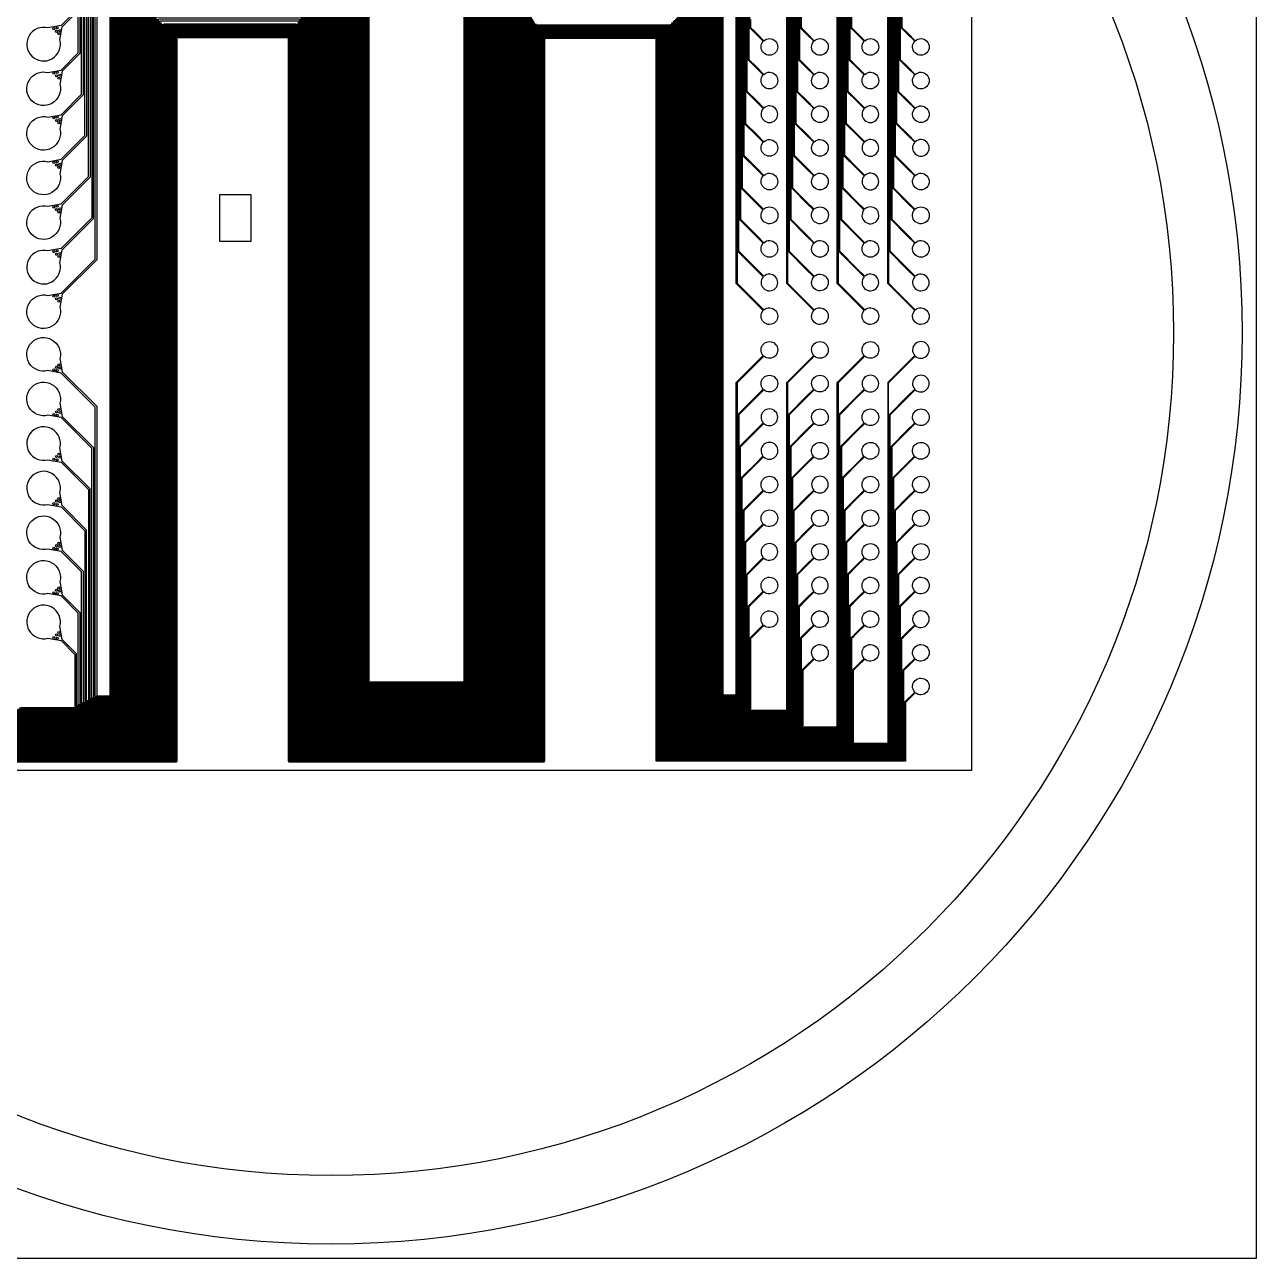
# Model space of a CAD drawing. Header units: millimetres. Extents: x 310868 to 545893, y -64136 to 166944.
# Drawn here: x 347660 to 420868, y -64136 to 9172 of the extents above; entities that cross this region are included whole.
import ezdxf

# ---------------------------------------------------------------- set-up
doc = ezdxf.new("R2010")
doc.units = ezdxf.units.MM

msp = doc.modelspace()

# ---------------------------------------------------------------- linework, layer by layer
for points in [[(310868, 45864), (310868, -64136), (420868, -64136), (420868, 45864)], [(359260, -919), (361098, -919), (361098, -3703), (359260, -3703)]]:
    msp.add_lwpolyline(points, close=True)
at = {"color": 244, "true_color": 0x991b1e}
msp.add_lwpolyline([(403930, -35153), (327930, -35153), (327930, 16847), (403930, 16847)], close=True, dxfattribs=at)
for points in [[(332294, 16347), (356698, 16347), (368068, 16347, -0.414214), (368118, 16297), (368118, 5267), (368118, -29833)], [(368078, -29973, -0.414214), (368028, -29923), (368028, 5267), (368028, 16147, 0.414214), (367978, 16197), (334266, 16197)], [(368058, 16197), (368058, 5267), (368058, -29893, 0.414214), (368108, -29943), (373788, -29943, 0.414214), (373838, -29893), (373838, -27973), (373838, 16147, -0.414214)], [(373808, 10692), (373808, -27973), (373808, -29863, -0.414214), (373758, -29913), (368138, -29913, -0.414214), (368088, -29863), (368088, 5267), (368088, 16247, 0.414214)], [(368118, -29833, 0.414214), (368168, -29883), (373728, -29883, 0.414214), (373778, -29833), (373778, -27973), (373778, 16247, -0.414214)], [(368018, -30033, -0.414214), (367968, -29983), (367968, 5267), (367968, 16047, 0.414214), (367918, 16097), (334266, 16097)], [(334266, 16047), (367888, 16047, -0.414214), (367938, 15997), (367938, 5267), (367938, -30013, 0.414214), (367988, -30063)], [(367898, -30153, -0.414214), (367848, -30103), (367848, 5267), (367848, 15847, 0.414214), (367798, 15897), (334266, 15897)], [(334266, 15797), (367738, 15797, -0.414214), (367788, 15747), (367788, 5267), (367788, -30163, 0.381429), (367838, -30213)], [(367778, -30273, -0.414214), (367728, -30223), (367728, 5267), (367728, 15647, 0.414214), (367678, 15697), (334266, 15697)], [(367658, -30393, -0.414214), (367608, -30343), (367608, 5267), (367608, 15447, 0.414214), (367558, 15497), (340114, 15497)], [(340114, 15397), (367498, 15397, -0.414214), (367548, 15347), (367548, 5267), (367548, -30403, 0.414214), (367598, -30453)], [(374318, 15347), (374318, -27973), (374318, -30373, -0.414214), (374268, -30423), (368932, -30423), (367628, -30423, -0.414214), (367578, -30373), (367578, 5267), (367578, 15397, 0.414214)], [(367638, 15497), (367638, 5267), (367638, -30313, 0.414214), (367688, -30363), (374208, -30363, 0.414214), (374258, -30313), (374258, -27973), (374258, 15447, -0.414214)], [(374288, 15397), (374288, -27973), (374288, -30343, -0.414214), (374238, -30393), (367658, -30393)], [(374228, 15497), (374228, -27973), (374228, -30283, -0.414214), (374178, -30333), (367718, -30333, -0.414214), (367668, -30283), (367668, 5267), (367668, 15547, 0.414214)], [(367698, 15597), (367698, 5267), (367698, -30253, 0.414214), (367748, -30303), (374148, -30303, 0.414214), (374198, -30253), (374198, -27973), (374198, 15547, -0.414214)], [(367758, 15697), (367758, 5267), (367758, -30193, 0.414214), (367808, -30243), (374088, -30243, 0.414214), (374138, -30193), (374138, -27973), (374138, 15647, -0.414214)], [(374168, 15597), (374168, -27973), (374168, -30223, -0.414214), (374118, -30273), (367778, -30273)], [(374078, 15747), (374078, -27973), (374078, -30133, -0.414214), (374028, -30183), (367868, -30183, -0.381429), (367818, -30133), (367818, 5267), (367818, 15797, 0.414214)], [(367838, -30213), (374058, -30213, 0.414214), (374108, -30163), (374108, -27973), (374108, 15697, -0.414214)], [(367878, 15897), (367878, 5267), (367878, -30073, 0.414214), (367928, -30123), (373968, -30123, 0.414214), (374018, -30073), (374018, -27973), (374018, 15847, -0.414214)], [(374048, 15797), (374048, -27973), (374048, -30103, -0.414214), (373998, -30153), (367898, -30153)], [(373988, 15897), (373988, -27973), (373988, -30043, -0.414214), (373938, -30093), (367958, -30093, -0.414214), (367908, -30043), (367908, 5267), (367908, 15947, 0.414214)], [(367988, -30063), (373908, -30063, 0.414214), (373958, -30013), (373958, -27973), (373958, 15947, -0.414214)], [(367998, 16097), (367998, 5267), (367998, -29953, 0.414214), (368048, -30003), (373848, -30003, 0.414214), (373898, -29953), (373898, -27973), (373898, 16047, -0.414214)], [(373928, 15997), (373928, -27973), (373928, -29983, -0.414214), (373878, -30033), (368018, -30033)], [(373868, 16097), (373868, -27973), (373868, -29923, -0.414214), (373818, -29973), (368078, -29973)], [(399055, 15347), (399055, -4313), (400116, -5373), (400560, -5817, 39.974984), (400595, -5782), (400151, -5338), (399105, -4292), (399105, -3985), (399105, 1387), (399105, 15397)], [(399205, 15497), (399205, 1387), (399205, -2392), (400151, -3338), (400595, -3782, -39.974984), (400560, -3817), (400116, -3373), (399155, -2413), (399155, 1387), (399155, 15447)], [(399305, 15597), (399305, 1387), (399305, -528), (399405, -628), (400151, -1373), (400577, -1799, -39.924796), (400543, -1836), (400116, -1409), (399355, -648), (399255, -548), (399255, 1387), (399255, 15547)], [(340114, 15347), (367468, 15347, -0.414214), (367518, 15297), (367518, 5267), (367518, -30433, 0.414214), (367568, -30483)], [(367568, -30483), (374328, -30483, 0.414214), (374378, -30433), (374378, -27973), (374378, 15247, -0.414214), (374428, 15297), (399005, 15297), (399005, -6192), (400595, -7782, -39.974984), (400560, -7817), (398955, -6213), (398955, 15247), (374458, 15247, 0.414214), (374408, 15197), (374408, -27973), (374408, -30463, -0.414214), (374358, -30513), (367538, -30513, -0.414214), (367488, -30463), (367488, 5267), (367488, 15247, 0.414214), (367438, 15297), (340114, 15297)], [(367478, -30573, -0.414214), (367428, -30523), (367428, 5267), (367428, 15147, 0.414214), (367378, 15197), (340114, 15197)], [(374738, 14647), (374738, -27973), (374738, -30793, -0.414214), (374688, -30843), (367208, -30843, -0.426214), (367158, -30793), (367158, 5267), (367158, 14697, 0.414214)], [(367188, 14747), (367188, 5267), (367188, -30763, 0.422534), (367238, -30813), (374658, -30813, 0.414214), (374708, -30763), (374708, -27973), (374708, 14697, -0.414214)], [(374678, 14747), (374678, -27973), (374678, -30733, -0.414214), (374628, -30783), (367268, -30783, -0.419054), (367218, -30733), (367218, 5267), (367218, 14797, 0.414214)], [(367248, 14847), (367248, 5267), (367248, -30703, 0.483836), (367298, -30753), (374598, -30753, 0.414214), (374648, -30703), (374648, -27973), (374648, 14797, -0.414214)], [(374618, 14847), (374618, -27973), (374618, -30673, -0.414214), (374568, -30723), (367328, -30723, -0.335803), (367278, -30673), (367278, 5267), (367278, 14897, 0.414214)], [(374588, 14897), (374588, -27973), (374588, -30643, -0.414214), (374538, -30693), (367358, -30693, -0.414214), (367308, -30643), (367308, 5267), (367308, 14947, 0.414214)], [(367338, 14997), (367338, 5267), (367338, -30613, 0.414214), (367388, -30663), (374508, -30663, 0.414214), (374558, -30613), (374558, -27973), (374558, 14947, -0.414214)], [(374528, 14997), (374528, -27973), (374528, -30583, -0.414214), (374478, -30633), (367418, -30633, -0.421292), (367368, -30583), (367368, 5267), (367368, 15047, 0.414214)], [(367398, 15097), (367398, 5267), (367398, -30553, 0.423745), (367448, -30603), (374448, -30603, 0.414214), (374498, -30553), (374498, -27973), (374498, 15047, -0.414214)], [(367458, 15197), (367458, 5267), (367458, -30493, 0.414214), (367508, -30543), (374388, -30543, 0.414214), (374438, -30493), (374438, -27973), (374438, 15147, -0.414214)], [(374468, 15097), (374468, -27973), (374468, -30523, -0.414214), (374418, -30573), (367478, -30573)], [(367598, -30453), (374298, -30453, 0.414214), (374348, -30403), (374348, -27973), (374348, 15297, -0.414214)], [(396355, 14647), (396355, 1387), (397116, 627), (397560, 183, 39.974984), (397595, 218), (397151, 662), (396405, 1408), (396405, 14697)], [(396455, 14747), (396455, 3287), (397116, 2627), (397560, 2183, 39.974984), (397595, 2218), (397151, 2662), (396505, 3308), (396505, 14797)], [(396555, 14847), (396555, 5187), (397116, 4627), (397560, 4183, 39.974984), (397595, 4218), (397151, 4662), (396605, 5208), (396605, 14897)], [(396705, 14997), (396705, 7108), (397151, 6662), (397595, 6218, -39.974984), (397560, 6183), (397116, 6627), (396655, 7087), (396655, 14947)], [(396805, 15097), (396805, 9008), (396901, 8912), (396951, 8862), (397151, 8662), (397595, 8218, -39.974984), (397560, 8183), (397116, 8627), (396901, 8841), (396755, 8987), (396755, 15047)], [(367058, -30993, -0.414214), (367008, -30943), (367008, 5267), (367008, 14447, 0.414214), (366958, 14497), (343992, 14497)], [(343992, 14397), (366898, 14397, -0.414214), (366948, 14347), (366948, 5267), (366948, -31003, 0.414214), (366998, -31053)], [(343992, 14347), (366868, 14347, -0.414214), (366918, 14297), (366918, 5267), (366918, -31033, 0.414214), (366968, -31083), (374928, -31083, 0.414214), (374978, -31033), (374978, -27973), (374978, 14247, -0.414214), (375028, 14297), (396005, 14297), (396005, -6192), (397595, -7782, -39.974984), (397560, -7817), (395955, -6213), (395955, 14247), (375058, 14247, 0.414214), (375008, 14197), (375008, -27973), (375008, -31063, -0.414214), (374958, -31113), (366938, -31113)], [(366938, -31113, -0.414214), (366888, -31063), (366888, 5267), (366888, 14247, 0.414214), (366838, 14297), (343992, 14297)], [(366878, -31173, -0.414214), (366828, -31123), (366828, 5267), (366828, 14147, 0.414214), (366778, 14197), (343992, 14197)], [(343992, 14147), (366748, 14147, -0.414214), (366798, 14097), (366798, 5267), (366798, -31153, 0.414214), (366848, -31203)], [(366758, -31293, -0.414214), (366708, -31243), (366708, 5267), (366708, 13947, 0.414214), (366658, 13997), (343992, 13997)], [(366738, 13997), (366738, 5267), (366738, -31213, 0.414214), (366788, -31263), (375108, -31263, 0.414214), (375158, -31213), (375158, -27973), (375158, 13947, -0.414214)], [(375128, 13997), (375128, -27973), (375128, -31183, -0.414214), (375078, -31233), (366818, -31233, -0.414214), (366768, -31183), (366768, 5267), (366768, 14047, 0.414214)], [(366848, -31203), (375048, -31203, 0.414214), (375098, -31153), (375098, -27973), (375098, 14047, -0.414214)], [(366858, 14197), (366858, 5267), (366858, -31093, 0.414214), (366908, -31143), (374988, -31143, 0.414214), (375038, -31093), (375038, -27973), (375038, 14147, -0.414214)], [(375068, 14097), (375068, -27973), (375068, -31123, -0.414214), (375018, -31173), (366878, -31173)], [(374918, 14347), (374918, -27973), (374918, -30973, -0.414214), (374868, -31023), (367028, -31023, -0.414214), (366978, -30973), (366978, 5267), (366978, 14397, 0.414214)], [(366998, -31053), (374898, -31053, 0.414214), (374948, -31003), (374948, -27973), (374948, 14297, -0.414214)], [(367038, 14497), (367038, 5267), (367038, -30913, 0.414214), (367088, -30963), (374808, -30963, 0.414214), (374858, -30913), (374858, -27973), (374858, 14447, -0.414214)], [(374888, 14397), (374888, -27973), (374888, -30943, -0.414214), (374838, -30993), (367058, -30993)], [(367068, 14547), (367068, 5267), (367068, -30883, 0.405109), (367118, -30933), (374778, -30933, 0.414214), (374828, -30883), (374828, -27973), (374828, 14497, -0.414214)], [(374798, 14547), (374798, -27973), (374798, -30853, -0.414214), (374748, -30903), (367148, -30903, -0.420819), (367098, -30853), (367098, 5267), (367098, 14597, 0.414214)], [(367128, 14647), (367128, 5267), (367128, -30823, 0.462017), (367178, -30873), (374718, -30873, 0.414214), (374768, -30823), (374768, -27973), (374768, 14597, -0.414214)], [(393705, 13997), (393705, 7108), (394151, 6662), (394595, 6218, -39.974984), (394560, 6183), (394116, 6627), (393655, 7087), (393655, 13947)], [(393805, 14097), (393805, 9008), (393901, 8912), (393951, 8862), (394151, 8662), (394595, 8218, -39.974984), (394560, 8183), (394116, 8627), (393901, 8841), (393755, 8987), (393755, 14047)], [(396055, 14347), (396055, -4313), (397116, -5373), (397560, -5817, 39.974984), (397595, -5782), (397151, -5338), (396105, -4292), (396105, -3985), (396105, 1387), (396105, 14397)], [(396205, 14497), (396205, 1387), (396205, -2392), (397151, -3338), (397595, -3782, -39.974984), (397560, -3817), (397116, -3373), (396155, -2413), (396155, 1387), (396155, 14447)], [(396255, 14547), (396255, 1387), (396255, -548), (396355, -648), (397116, -1409), (397543, -1836, 39.924796), (397577, -1799), (397151, -1373), (396405, -628), (396305, -528), (396305, 1387), (396305, 14597)], [(366518, -31533, -0.414214), (366468, -31483), (366468, 5267), (366468, 13547, 0.414214), (366418, 13597), (348388, 13597), (346444, 13597)], [(366458, -31593, -0.414214), (366408, -31543), (366408, 5267), (366408, 13447, 0.414214), (366358, 13497), (348388, 13497), (346644, 13497)], [(346944, 13347), (348388, 13347), (366268, 13347, -0.414214), (366318, 13297), (366318, 5267), (366318, -31633)], [(366278, -31773, -0.414214), (366228, -31723), (366228, 5267), (366228, 13147, 0.414214), (366178, 13197), (348388, 13197), (347244, 13197)], [(366258, 13197), (366258, 5267), (366258, -31693, 0.414214), (366308, -31743), (375588, -31743, 0.414214), (375638, -31693), (375638, -27973), (375638, 13147, -0.414214)], [(375608, 13197), (375608, -27973), (375608, -31663, -0.414214), (375558, -31713), (366338, -31713, -0.414214), (366288, -31663), (366288, 5267), (366288, 13247, 0.414214)], [(366318, -31633, 0.414214), (366368, -31683), (375528, -31683, 0.414214), (375578, -31633), (375578, -27973), (375578, 13247, -0.414214)], [(375548, 13297), (375548, -27973), (375548, -31603, -0.414214), (375498, -31653), (366398, -31653, -0.414214), (366348, -31603), (366348, 5267), (366348, 13347, 0.414214)], [(366378, 13397), (366378, 5267), (366378, -31573, 0.414214), (366428, -31623), (375468, -31623, 0.414214), (375518, -31573), (375518, -27973), (375518, 13347, -0.414214)], [(366438, 13497), (366438, 5267), (366438, -31513, 0.414214), (366488, -31563), (375408, -31563, 0.414214), (375458, -31513), (375458, -27973), (375458, 13447, -0.414214)], [(375488, 13397), (375488, -27973), (375488, -31543, -0.414214), (375438, -31593), (366458, -31593)], [(366498, 13597), (366498, 5267), (366498, -31453, 0.414214), (366548, -31503), (375348, -31503, 0.414214), (375398, -31453), (375398, -27973), (375398, 13547, -0.414214)], [(375428, 13497), (375428, -27973), (375428, -31483, -0.414214), (375378, -31533), (366518, -31533)], [(375368, 13597), (375368, -27973), (375368, -31423, -0.414214), (375318, -31473), (366578, -31473, -0.372061), (366528, -31423), (366528, 5267), (366528, 13647, 0.414214)], [(366558, 13697), (366558, 5267), (366558, -31393, 0.424072), (366608, -31443), (375288, -31443, 0.414214), (375338, -31393), (375338, -27973), (375338, 13647, -0.414214)], [(375308, 13697), (375308, -27973), (375308, -31363, -0.414214), (375258, -31413), (366638, -31413, -0.429898), (366588, -31363), (366588, 5267), (366588, 13747, 0.414214)], [(366618, 13797), (366618, 5267), (366618, -31333, 0.414214), (366668, -31383), (375228, -31383, 0.414214), (375278, -31333), (375278, -27973), (375278, 13747, -0.414214)], [(375248, 13797), (375248, -27973), (375248, -31303, -0.414214), (375198, -31353), (366698, -31353, -0.40258), (366648, -31303), (366648, 5267), (366648, 13847, 0.414214)], [(366678, 13897), (366678, 5267), (366678, -31273, 0.420678), (366728, -31323), (375168, -31323, 0.414214), (375218, -31273), (375218, -27973), (375218, 13847, -0.414214)], [(375188, 13897), (375188, -27973), (375188, -31243, -0.414214), (375138, -31293), (366758, -31293)], [(393005, 13297), (393005, -6192), (394595, -7782, -39.974984), (394560, -7817), (392955, -6213), (392955, 13247)], [(393105, 13397), (393105, 1387), (393105, -3985), (393105, -4292), (394151, -5338), (394595, -5782, -39.974984), (394560, -5817), (394116, -5373), (393055, -4313), (393055, 13347)], [(393205, 13497), (393205, 1387), (393205, -2392), (394151, -3338), (394595, -3782, -39.974984), (394560, -3817), (394116, -3373), (393155, -2413), (393155, 1387), (393155, 13447)], [(393305, 13597), (393305, 1387), (393305, -528), (393405, -628), (394151, -1373), (394577, -1799, -39.924796), (394543, -1836), (394116, -1409), (393355, -648), (393255, -548), (393255, 1387), (393255, 13547)], [(393405, 13697), (393405, 1408), (394151, 662), (394595, 218, -39.974984), (394560, 183), (394116, 627), (393355, 1387), (393355, 13647)], [(393505, 13797), (393505, 3308), (394151, 2662), (394595, 2218, -39.974984), (394560, 2183), (394116, 2627), (393455, 3287), (393455, 13747)], [(393605, 13897), (393605, 5208), (394151, 4662), (394595, 4218, -39.974984), (394560, 4183), (394116, 4627), (393555, 5187), (393555, 13847)], [(347344, 13147), (348388, 13147), (366148, 13147, -0.414214), (366198, 13097), (366198, 5267), (366198, -31753)], [(376058, 12447), (376058, -27973), (376058, -32113, -0.414214), (376008, -32163), (365888, -32163, -0.425396), (365838, -32113), (365838, 5267), (365838, 12497, 0.414214)], [(376028, 12497), (376028, -27973), (376028, -32083, -0.414214), (375978, -32133), (365918, -32133, -0.426185), (365868, -32083), (365868, 5267), (365868, 12547, 0.414214)], [(365898, 12597), (365898, 5267), (365898, -32053, 0.426376), (365948, -32103)], [(375968, 12597), (375968, -27973), (375968, -32023, -0.414214), (375918, -32073), (365978, -32073, -0.414214), (365928, -32023), (365928, 5267), (365928, 12647, 0.414214)], [(365948, -32103), (375948, -32103, 0.414214), (375998, -32053), (375998, -27973), (375998, 12547, -0.414214)], [(365958, 12697), (365958, 5267), (365958, -31993, 0.414214), (366008, -32043)], [(375908, 12697), (375908, -27973), (375908, -31963, -0.414214), (375858, -32013), (366038, -32013, -0.414214), (365988, -31963), (365988, 5267), (365988, 12747, 0.414214)], [(366008, -32043), (375888, -32043, 0.414214), (375938, -31993), (375938, -27973), (375938, 12647, -0.414214)], [(366018, 12797), (366018, 5267), (366018, -31933, 0.414214), (366068, -31983)], [(375848, 12797), (375848, -27973), (375848, -31903, -0.414214), (375798, -31953), (366098, -31953, -0.41976), (366048, -31903), (366048, 5267), (366048, 12847, 0.414214)], [(366068, -31983), (375828, -31983, 0.414214), (375878, -31933), (375878, -27973), (375878, 12747, -0.414214)], [(366078, 12897), (366078, 5267), (366078, -31873, 0.429578), (366128, -31923), (375768, -31923, 0.414214), (375818, -31873), (375818, -27973), (375818, 12847, -0.414214)], [(366108, 12947), (366108, 5267), (366108, -31843, 0.414214), (366158, -31893), (375738, -31893, 0.414214), (375788, -31843), (375788, -27973), (375788, 12897, -0.414214)], [(375758, 12947), (375758, -27973), (375758, -31813, -0.414214), (375708, -31863), (366188, -31863, -0.425651), (366138, -31813), (366138, 5267), (366138, 12997, 0.414214)], [(375728, 12997), (375728, -27973), (375728, -31783, -0.414214), (375678, -31833), (366218, -31833, -0.414214), (366168, -31783), (366168, 5267), (366168, 13047, 0.414214)], [(366198, -31753, 0.414214), (366248, -31803), (375648, -31803, 0.414214), (375698, -31753), (375698, -27973), (375698, 13047, -0.414214)], [(375668, 13097), (375668, -27973), (375668, -31723, -0.414214), (375618, -31773), (366278, -31773)], [(390055, 12447), (390055, -4313), (391116, -5373), (391560, -5817, 39.974984), (391595, -5782), (391151, -5338), (390105, -4292), (390105, -3985), (390105, 1387), (390105, 12497)], [(390205, 12597), (390205, 1387), (390205, -2392), (391151, -3338), (391595, -3782, -39.974984), (391560, -3817), (391116, -3373), (390155, -2413), (390155, 1387), (390155, 12547)], [(390305, 12697), (390305, 1387), (390305, -528), (390405, -628), (391151, -1373), (391577, -1799, -39.924796), (391543, -1836), (391116, -1409), (390355, -648), (390255, -548), (390255, 1387), (390255, 12647)], [(390405, 12797), (390405, 1408), (391151, 662), (391595, 218, -39.974984), (391560, 183), (391116, 627), (390355, 1387), (390355, 12747)], [(390505, 12897), (390505, 3308), (391151, 2662), (391595, 2218, -39.974984), (391560, 2183), (391116, 2627), (390455, 3287), (390455, 12847)], [(390555, 12947), (390555, 5187), (391116, 4627), (391560, 4183, 39.974984), (391595, 4218), (391151, 4662), (390605, 5208), (390605, 12997)], [(390705, 13097), (390705, 7108), (391151, 6662), (391595, 6218, -39.974984), (391560, 6183), (391116, 6627), (390655, 7087), (390655, 13047)], [(390805, 9476), (390805, 9008), (390901, 8912), (390951, 8862), (391151, 8662), (391595, 8218, -39.974984), (391560, 8183), (391116, 8627), (390901, 8841), (390755, 8987), (390755, 13147)], [(399405, 12808), (399405, 1408), (400151, 662), (400595, 218, -39.974984), (400560, 183), (400116, 627), (399355, 1387), (399355, 12808)], [(399455, 12808), (399455, 3287), (400116, 2627), (400560, 2183, 39.974984), (400595, 2218), (400151, 2662), (399505, 3308), (399505, 12808)], [(399605, 12808), (399605, 5208), (400151, 4662), (400595, 4218, -39.974984), (400560, 4183), (400116, 4627), (399555, 5187), (399555, 12808)], [(399705, 12808), (399705, 7108), (400151, 6662), (400595, 6218, -39.974984), (400560, 6183), (400116, 6627), (399655, 7087), (399655, 12808)], [(399805, 12808), (399805, 9008), (399901, 8912), (399951, 8862), (400151, 8662), (400595, 8218, -39.974984), (400560, 8183), (400116, 8627), (399901, 8841), (399755, 8987), (399755, 12808)], [(352798, 12247), (352798, -30703, -0.414214), (352748, -30753), (351844, -30753), (351844, -13548), (349823, -11527), (349039, -11386, -3.698483), (349752, -10673), (349894, -11457), (351944, -13507), (351944, -30703), (352698, -30703, 0.414214), (352748, -30653), (352748, 3810), (352748, 12016)], [(352898, 12147), (352898, -30803, -0.414214), (352848, -30853), (351644, -30853), (351644, -30417), (351644, -15998), (349823, -14177), (349039, -14036, -3.698483), (349752, -13323), (349894, -14107), (351744, -15957), (351744, -30803), (352798, -30803, 0.414214), (352848, -30753), (352848, 12197, -0.414214)], [(351944, 12112), (351944, -4798), (349894, -6849), (349752, -7632, -3.698483), (349039, -6920), (349823, -6778), (351844, -4757), (351844, 12112)], [(351644, 12112), (351644, -2307), (349823, -4128), (349039, -4270, 3.698483), (349752, -4982), (349894, -4199), (351744, -2348), (351744, 12112)], [(351544, 12112), (351544, 102), (349894, -1549), (349752, -2332, -3.698483), (349039, -1620), (349823, -1478), (351444, 143), (351444, 12112)], [(351344, 12112), (351344, 2552), (349894, 1101), (349752, 318, -3.698483), (349039, 1030), (349823, 1172), (351244, 2593), (351244, 12112)], [(351144, 12112), (351144, 5002), (349894, 3751), (349752, 2968, -3.698483), (349039, 3680), (349823, 3822), (351044, 5043), (351044, 12112)], [(350944, 12112), (350944, 7539), (350944, 7452), (349894, 6401), (349752, 5618, -3.698483), (349039, 6330), (349823, 6472), (350844, 7493), (350844, 12112)], [(352948, 12097), (352948, -30853, -0.414214), (352898, -30903), (351544, -30903), (351544, -30417), (351544, -18407), (349894, -16757), (349752, -15973, 3.698483), (349039, -16686), (349823, -16827), (351444, -18448), (351444, -30417), (351444, -30953), (352948, -30953, 0.414214), (352998, -30903), (352998, 12047, -0.414214)], [(353048, 11997), (353048, -30953, -0.414214), (352998, -31003), (351344, -31003), (351344, -30466), (351344, -30417), (351344, -20857), (349894, -19407), (349752, -18623, 3.698483), (349039, -19336), (349823, -19477), (351244, -20898), (351244, -30417), (351244, -31053), (353048, -31053, 0.414214), (353098, -31003), (353098, 11947, -0.414214)], [(353198, 11847), (353198, -31103, -0.414214), (353148, -31153), (351044, -31153), (351044, -30417), (351044, -23348), (349823, -22127), (349039, -21986, -3.698483), (349752, -21273), (349894, -22057), (351144, -23307), (351144, -30417), (351144, -31103), (353098, -31103, 0.414214), (353148, -31053), (353148, 11897, -0.414214)], [(353298, 11747), (353298, -31203, -0.414214), (353248, -31253), (350844, -31253), (350844, -30417), (350844, -25798), (349823, -24777), (349039, -24636, -3.698483), (349752, -23923), (349894, -24707), (350944, -25757), (350944, -25844), (350944, -30417), (350944, -31203), (353198, -31203, 0.414214), (353248, -31153), (353248, 11797, -0.414214)], [(376508, 11697), (376508, -27973), (376508, -32563, -0.414214), (376458, -32613), (365438, -32613, -0.414214), (365388, -32563), (365388, 5267), (365388, 11747, 0.414214)], [(365418, 11797), (365418, 5267), (365418, -32533, 0.414214), (365468, -32583)], [(376448, 11797), (376448, -27973), (376448, -32503, -0.414214), (376398, -32553), (365498, -32553, -0.40487), (365448, -32503), (365448, 5267), (365448, 11847, 0.414214)], [(365468, -32583), (376428, -32583, 0.414214), (376478, -32533), (376478, -27973), (376478, 11747, -0.414214)], [(365478, 11897), (365478, 5267), (365478, -32473, 0.414214), (365528, -32523)], [(365508, 11947), (365508, 5267), (365508, -32443, 0.414214), (365558, -32493), (376338, -32493, 0.414214), (376388, -32443), (376388, -27973), (376388, 11897, -0.414214)], [(365528, -32523), (376368, -32523, 0.414214), (376418, -32473), (376418, -27973), (376418, 11847, -0.414214)], [(365588, -32463, -0.414214), (365538, -32413), (365538, 5267), (365538, 11997, 0.414214)], [(365568, 12047), (365568, 5267), (365568, -32383, 0.400596), (365618, -32433), (376278, -32433, 0.414214), (376328, -32383), (376328, -27973), (376328, 11997, -0.414214)], [(376358, 11947), (376358, -27973), (376358, -32413, -0.414214), (376308, -32463), (365588, -32463)], [(376298, 12047), (376298, -27973), (376298, -32353, -0.414214), (376248, -32403), (365648, -32403, -0.395668), (365598, -32353), (365598, 5267), (365598, 12097, 0.414214)], [(365678, -32373, -0.414214), (365628, -32323), (365628, 5267), (365628, 12147, 0.414214)], [(365658, 12197), (365658, 5267), (365658, -32293, 0.414214), (365708, -32343), (376188, -32343, 0.414214), (376238, -32293), (376238, -27973), (376238, 12147, -0.414214)], [(376268, 12097), (376268, -27973), (376268, -32323, -0.414214), (376218, -32373), (365678, -32373)], [(376208, 12197), (376208, -27973), (376208, -32263, -0.414214), (376158, -32313), (365738, -32313, -0.414214), (365688, -32263), (365688, 5267), (365688, 12247, 0.414214)], [(365718, 12297), (365718, 5267), (365718, -32233, 0.414214), (365768, -32283)], [(376148, 12297), (376148, -27973), (376148, -32203, -0.414214), (376098, -32253), (365798, -32253, -0.414214), (365748, -32203), (365748, 5267), (365748, 12347, 0.414214)], [(365768, -32283), (376128, -32283, 0.414214), (376178, -32233), (376178, -27973), (376178, 12247, -0.414214)], [(365778, 12397), (365778, 5267), (365778, -32173, 0.414214), (365828, -32223)], [(365808, 12447), (365808, 5267), (365808, -32143, 0.430061), (365858, -32193), (376038, -32193, 0.414214), (376088, -32143), (376088, -27973), (376088, 12397, -0.414214)], [(365828, -32223), (376068, -32223, 0.414214), (376118, -32173), (376118, -27973), (376118, 12347, -0.414214)], [(388649, 11797), (388649, -31153), (390455, -31153), (390455, -21592), (391116, -20932), (391560, -20488, -39.974984), (391595, -20523), (391151, -20967), (390505, -21613), (390505, -31203), (388599, -31203), (388599, 11747)], [(388749, 11897), (388749, -31053), (390355, -31053), (390355, -19692), (391116, -18932), (391560, -18488, -39.974984), (391595, -18523), (391151, -18967), (390405, -19713), (390405, -31103), (388699, -31103), (388699, 11847)], [(388799, 11947), (388799, -31003), (390305, -31003), (390305, -19692), (390305, -17778), (390405, -17678), (391151, -16932), (391577, -16506, 39.924796), (391543, -16469), (391116, -16896), (390355, -17657), (390255, -17757), (390255, -19692), (390255, -30953), (388849, -30953), (388849, 11997)], [(388899, 12047), (388899, -30903), (390205, -30903), (390205, -19692), (390205, -15913), (391151, -14967), (391595, -14523, 39.974984), (391560, -14488), (391116, -14932), (390155, -15892), (390155, -19692), (390155, -30853), (388949, -30853), (388949, 12097)], [(389049, 12197), (389049, -30753), (390055, -30753), (390055, -13992), (391116, -12932), (391560, -12488, -39.974984), (391595, -12523), (391151, -12967), (390105, -14013), (390105, -14320), (390105, -19692), (390105, -30803), (388999, -30803), (388999, 12147)], [(389149, 9698), (389149, -30603), (389149, -30653), (389955, -30653), (389955, -30452), (389955, -12092), (391560, -10488, -39.974984), (391595, -10523), (390005, -12113), (390005, -30703), (389099, -30703), (389099, 12247)], [(390005, 12397), (390005, -6192), (391595, -7782, -39.974984), (391560, -7817), (389955, -6213), (389955, 12347)], [(354048, 10997), (354048, -31953, -0.414214), (353998, -32003), (346294, -32003)], [(353998, 11047), (353998, -31903, -0.414214), (353948, -31953), (346344, -31953)], [(346444, -31903), (353898, -31903, 0.414214), (353948, -31853), (353948, 11097, -0.414214)], [(365078, -32973, -0.414214), (365028, -32923), (365028, 5267), (365028, 11147, 0.414214), (364978, 11197), (353948, 11197, 0.414214), (353898, 11147), (353898, -31803, -0.414214), (353848, -31853), (346544, -31853)], [(346644, -31803), (353798, -31803, 0.414214), (353848, -31753), (353848, 11197, -0.414214)], [(365138, -32913, -0.414214), (365088, -32863), (365088, 5267), (365088, 11247, 0.414214), (365038, 11297), (353848, 11297, 0.414214), (353798, 11247), (353798, -31703, -0.414214), (353748, -31753), (346744, -31753)], [(346844, -31703), (353698, -31703, 0.414214), (353748, -31653), (353748, 11297, -0.414214)], [(365198, -32853, -0.414214), (365148, -32803), (365148, 5267), (365148, 11347, 0.414214), (365098, 11397), (353748, 11397, 0.414214), (353698, 11347), (353698, -31603, -0.414214), (353648, -31653), (346944, -31653)], [(347044, -31603), (353598, -31603, 0.414214), (353648, -31553), (353648, 11397, -0.414214)], [(365258, -32793, -0.414214), (365208, -32743), (365208, 5267), (365208, 11447, 0.414214), (365158, 11497), (353648, 11497, 0.414214), (353598, 11447), (353598, -31503, -0.414214), (353548, -31553), (347144, -31553)], [(347244, -31503), (353498, -31503, 0.414214), (353548, -31453), (353548, 11497, -0.414214)], [(353498, 11547), (353498, -31403, -0.414214), (353448, -31453), (347344, -31453)], [(347444, -31403), (353398, -31403, 0.414214), (353448, -31353), (353448, 11597, -0.414214), (353498, 11647), (365248, 11647, -0.414214), (365298, 11597), (365298, 5267), (365298, -32653, 0.414214), (365348, -32703)], [(353348, 11697), (353348, -31253, -0.414214), (353298, -31303), (350794, -31303), (350744, -31303), (350744, -31253), (350744, -30417), (350744, -28207), (349894, -27357), (349752, -26573, 3.698483), (349039, -27286), (349823, -27427), (350644, -28248), (350644, -30417), (350644, -31303), (350644, -31353), (350694, -31353), (353348, -31353, 0.414214), (353398, -31303), (353398, 11647, -0.414214)], [(376958, 10947), (376958, -27973), (376958, -33013, -0.414214), (376908, -33063), (364988, -33063, -0.393146), (364938, -33013), (364938, 5267), (364938, 10997, 0.414214)], [(376928, 10997), (376928, -27973), (376928, -32983, -0.414214), (376878, -33033), (365018, -33033, -0.414214), (364968, -32983), (364968, 5267), (364968, 11047, 0.414214)], [(364998, 11097), (364998, 5267), (364998, -32953, 0.414214), (365048, -33003), (376848, -33003, 0.414214), (376898, -32953), (376898, -27973), (376898, 11047, -0.414214)], [(365058, 11197), (365058, 5267), (365058, -32893, 0.414214), (365108, -32943), (376788, -32943, 0.414214), (376838, -32893), (376838, -27973), (376838, 11147, -0.414214)], [(376868, 11097), (376868, -27973), (376868, -32923, -0.414214), (376818, -32973), (365078, -32973)], [(365118, 11297), (365118, 5267), (365118, -32833, 0.414214), (365168, -32883), (376728, -32883, 0.414214), (376778, -32833), (376778, -27973), (376778, 11247, -0.414214)], [(376808, 11197), (376808, -27973), (376808, -32863, -0.414214), (376758, -32913), (365138, -32913)], [(365178, 11397), (365178, 5267), (365178, -32773, 0.414214), (365228, -32823), (376668, -32823, 0.414214), (376718, -32773), (376718, -27973), (376718, 11347, -0.414214)], [(376748, 11297), (376748, -27973), (376748, -32803, -0.414214), (376698, -32853), (365198, -32853)], [(365238, 11497), (365238, 5267), (365238, -32713, 0.414214), (365288, -32763), (376608, -32763, 0.414214), (376658, -32713), (376658, -27973), (376658, 11447, -0.414214)], [(376688, 11397), (376688, -27973), (376688, -32743, -0.414214), (376638, -32793), (365258, -32793)], [(376628, 11497), (376628, -27973), (376628, -32683, -0.414214), (376578, -32733), (365318, -32733, -0.414214), (365268, -32683), (365268, 5267), (365268, 11547, 0.414214)], [(365328, 11647), (365328, 5267), (365328, -32623, 0.508505), (365378, -32673)], [(365348, -32703), (376548, -32703, 0.414214), (376598, -32653), (376598, -27973), (376598, 11547, -0.414214)], [(376538, 11647), (376538, -27973), (376538, -32593, -0.414214), (376488, -32643), (365408, -32643, -0.335803), (365358, -32593), (365358, 5267), (365358, 11697, 0.414214)], [(365378, -32673), (376518, -32673, 0.414214), (376568, -32623), (376568, -27973), (376568, 11597, -0.414214)], [(387799, 10947), (387799, -32003), (393405, -32003), (393405, -19713), (394151, -18967), (394595, -18523, 39.974984), (394560, -18488), (394116, -18932), (393355, -19692), (393355, -31953), (387849, -31953), (387849, 10997)], [(387949, 11097), (387949, -31853), (393255, -31853), (393255, -19692), (393255, -17757), (393355, -17657), (394116, -16896), (394543, -16469, -39.924796), (394577, -16506), (394151, -16932), (393405, -17678), (393305, -17778), (393305, -19692), (393305, -31903), (387899, -31903), (387899, 11047)], [(388049, 11197), (388049, -31753), (393155, -31753), (393155, -19692), (393155, -15892), (394116, -14932), (394560, -14488, -39.974984), (394595, -14523), (394151, -14967), (393205, -15913), (393205, -19692), (393205, -31803), (387999, -31803), (387999, 11147)], [(388149, 11297), (388149, -31653), (393055, -31653), (393055, -13992), (394116, -12932), (394560, -12488, -39.974984), (394595, -12523), (394151, -12967), (393105, -14013), (393105, -14320), (393105, -19692), (393105, -31703), (388099, -31703), (388099, 11247)], [(388249, 11397), (388249, -31553), (392955, -31553), (392955, -12092), (394560, -10488, -39.974984), (394595, -10523), (393005, -12113), (393005, -31603), (388199, -31603), (388199, 11347)], [(388349, 11497), (388349, -31453), (390755, -31453), (390755, -27292), (390901, -27146), (391116, -26932), (391560, -26488, -39.974984), (391595, -26523), (391151, -26967), (390951, -27167), (390901, -27217), (390805, -27313), (390805, -27781), (390805, -31503), (388299, -31503), (388299, 11447)], [(388449, 11597), (388449, -31353), (390655, -31353), (390655, -25392), (391116, -24932), (391560, -24488, -39.974984), (391595, -24523), (391151, -24967), (390705, -25413), (390705, -31403), (388399, -31403), (388399, 11547)], [(388499, 11647), (388499, -31303), (390605, -31303), (390605, -23513), (391151, -22967), (391595, -22523, 39.974984), (391560, -22488), (391116, -22932), (390555, -23492), (390555, -31253), (388549, -31253), (388549, 11697)], [(354748, 10297), (354748, -32653, -0.414214), (354698, -32703), (341744, -32703)], [(354698, 10347), (354698, -32603, -0.414214), (354648, -32653), (341844, -32653)], [(341944, -32603), (354598, -32603, 0.414214), (354648, -32553), (354648, 10397, -0.414214), (354698, 10447), (364528, 10447, -0.414214), (364578, 10397), (364578, 5267), (364578, -33373, 0.414214), (364628, -33423)], [(364658, -33393, -0.414214), (364608, -33343), (364608, 5267), (364608, 10447, 0.414214), (364558, 10497), (354648, 10497, 0.414214), (354598, 10447), (354598, -32503, -0.414214), (354548, -32553), (342044, -32553)], [(342144, -32503), (354498, -32503, 0.414214), (354548, -32453), (354548, 10497, -0.414214)], [(354498, 10547), (354498, -32403, -0.414214), (354448, -32453), (342244, -32453)], [(342344, -32403), (354398, -32403, 0.414214), (354448, -32353), (354448, 10597, -0.414214)], [(342444, -32353), (354348, -32353, 0.414214), (354398, -32303), (354398, 10647, -0.414214)], [(354348, 10697), (354348, -32253, -0.414214), (354298, -32303), (342544, -32303)], [(354298, 10747), (354298, -32203, -0.414214), (354248, -32253), (342644, -32253)], [(342744, -32203), (354198, -32203, 0.414214), (354248, -32153), (354248, 10797, -0.414214), (354298, 10847), (364768, 10847, -0.414214), (364818, 10797), (364818, 5267), (364818, -33133)], [(364898, -33153, -0.414214), (364848, -33103), (364848, 5267), (364848, 10847, 0.414214), (364798, 10897), (354248, 10897, 0.414214), (354198, 10847), (354198, -32103, -0.414214), (354148, -32153), (342844, -32153)], [(342944, -32103), (354098, -32103, 0.414214), (354148, -32053), (354148, 10897, -0.414214)], [(346194, -32053), (354048, -32053, 0.414214), (354098, -32003), (354098, 10947, -0.414214)], [(377378, 10247), (377378, -27973), (377378, -33433, -0.414214), (377328, -33483), (364568, -33483, -0.414214), (364518, -33433), (364518, 5267), (364518, 10297, 0.414214)], [(377348, 10297), (377348, -27973), (377348, -33403, -0.414214), (377298, -33453), (364598, -33453, -0.414214), (364548, -33403), (364548, 5267), (364548, 10347, 0.414214)], [(364628, -33423), (377268, -33423, 0.414214), (377318, -33373), (377318, -27973), (377318, 10347)], [(364638, 10497), (364638, 5267), (364638, -33313, 0.414214), (364688, -33363), (377208, -33363, 0.414214), (377258, -33313), (377258, -27973), (377258, 10447, -0.414214)], [(377288, 10397), (377288, -27973), (377288, -33343, -0.414214), (377238, -33393), (364658, -33393)], [(377228, 10497), (377228, -27973), (377228, -33283, -0.414214), (377178, -33333), (364718, -33333, -0.405783), (364668, -33283), (364668, 5267), (364668, 10547, 0.414214)], [(364698, 10597), (364698, 5267), (364698, -33253, 0.406149), (364748, -33303), (377148, -33303, 0.414214), (377198, -33253), (377198, -27973), (377198, 10547, -0.414214)], [(364728, 10647), (364728, 5267), (364728, -33223, 0.407741), (364778, -33273), (377118, -33273, 0.414214), (377168, -33223), (377168, -27973), (377168, 10597, -0.414214)], [(377138, 10647), (377138, -27973), (377138, -33193, -0.414214), (377088, -33243), (364808, -33243, -0.41062), (364758, -33193), (364758, 5267), (364758, 10697, 0.414214)], [(377108, 10697), (377108, -27973), (377108, -33163, -0.414214), (377058, -33213), (364838, -33213, -0.414214), (364788, -33163), (364788, 5267), (364788, 10747, 0.414214)], [(364818, -33133, 0.414214), (364868, -33183), (377028, -33183, 0.414214), (377078, -33133), (377078, -27973), (377078, 10747, -0.414214)], [(364878, 10897), (364878, 5267), (364878, -33073, 0.414214), (364928, -33123), (376968, -33123, 0.414214), (377018, -33073), (377018, -27973), (377018, 10847, -0.414214)], [(377048, 10797), (377048, -27973), (377048, -33103, -0.414214), (376998, -33153), (364898, -33153)], [(364908, 10947), (364908, 5267), (364908, -33043, 0.395582), (364958, -33093), (376938, -33093, 0.414214), (376988, -33043), (376988, -27973), (376988, 10897, -0.414214)], [(387099, 10247), (387099, -32703), (396105, -32703), (396105, -19692), (396105, -14320), (396105, -14013), (397151, -12967), (397595, -12523, 39.974984), (397560, -12488), (397116, -12932), (396055, -13992), (396055, -32653), (387149, -32653), (387149, 10297)], [(387249, 10397), (387249, -32553), (395955, -32553), (395955, -12092), (397560, -10488, -39.974984), (397595, -10523), (396005, -12113), (396005, -32603), (387199, -32603), (387199, 10347)], [(387349, 10497), (387349, -32453), (393855, -32453), (393855, -29192), (393901, -29146), (394116, -28932), (394560, -28488, -39.974984), (394595, -28523), (394151, -28967), (393951, -29167), (393905, -29213), (393905, -29884), (393905, -32503), (387299, -32503), (387299, 10447)], [(387449, 10597), (387449, -32353), (393755, -32353), (393755, -27292), (393901, -27146), (394116, -26932), (394560, -26488, -39.974984), (394595, -26523), (394151, -26967), (393951, -27167), (393901, -27217), (393805, -27313), (393805, -32403), (387399, -32403), (387399, 10547)], [(387499, 10647), (387499, -32303), (393705, -32303), (393705, -25413), (394151, -24967), (394595, -24523, 39.974984), (394560, -24488), (394116, -24932), (393655, -25392), (393655, -32253), (387549, -32253), (387549, 10697)], [(387649, 10797), (387649, -32153), (393555, -32153), (393555, -23492), (394116, -22932), (394560, -22488, -39.974984), (394595, -22523), (394151, -22967), (393605, -23513), (393605, -32203), (387599, -32203), (387599, 10747)], [(387749, 10897), (387749, -32053), (393455, -32053), (393455, -21592), (394116, -20932), (394560, -20488, -39.974984), (394595, -20523), (394151, -20967), (393505, -21613), (393505, -32103), (387699, -32103), (387699, 10847)], [(338729, -32903), (354898, -32903, 0.414214), (354948, -32853), (354948, 10097, -0.414214)], [(354998, 10047), (354998, -32903, -0.414214), (354948, -32953), (338729, -32953)], [(338729, -33003), (354998, -33003, 0.414214), (355048, -32953), (355048, 9997, -0.414214)], [(355098, 9947), (355098, -33003, -0.414214), (355048, -33053), (338729, -33053)], [(338729, -33103), (355098, -33103, 0.414214), (355148, -33053), (355148, 9897, -0.414214)], [(355198, 9847), (355198, -33103, -0.414214), (355148, -33153), (338729, -33153)], [(338729, -33203), (355198, -33203, 0.414214), (355248, -33153), (355248, 9797, -0.414214)], [(355298, 9747), (355298, -33203, -0.414214), (355248, -33253), (338729, -33253)], [(338729, -33303), (355298, -33303, 0.414214), (355348, -33253), (355348, 9697, -0.414214)], [(355398, 9647), (355398, -33303, -0.414214), (355348, -33353), (338729, -33353)], [(338729, -33403), (355398, -33403, 0.414214), (355448, -33353), (355448, 9597, -0.414214), (355498, 9647), (364048, 9647, -0.414214), (364098, 9597), (364098, 5267), (364098, -33853)], [(355498, 9547), (355498, -33403, -0.414214), (355448, -33453), (338729, -33453)], [(341544, -32803), (354798, -32803, 0.414214), (354848, -32753), (354848, 10197, -0.414214)], [(341644, -32753), (354748, -32753, 0.414214), (354798, -32703), (354798, 10247, -0.414214)], [(364478, -33573, -0.414214), (364428, -33523), (364428, 5267), (364428, 10147, 0.414214), (364378, 10197), (354948, 10197, 0.414214), (354898, 10147), (354898, -32803, -0.414214), (354848, -32853), (341645, -32853)], [(350644, 9943), (349823, 9122), (349039, 8980, 3.698483), (349752, 8268), (349894, 9051), (350744, 9902)], [(377828, 9497), (377828, -27973), (377828, -33883, -0.414214), (377778, -33933), (364118, -33933, -0.414214), (364068, -33883), (364068, 5267), (364068, 9547, 0.414214)], [(364098, -33853, 0.414214), (364148, -33903), (377748, -33903, 0.414214), (377798, -33853), (377798, -27973), (377798, 9547, -0.414214)], [(377768, 9597), (377768, -27973), (377768, -33823, -0.414214), (377718, -33873), (364178, -33873, -0.414214), (364128, -33823), (364128, 5267), (364128, 9647, 0.414214)], [(364158, 9697), (364158, 5267), (364158, -33793, 0.414214), (364208, -33843), (377688, -33843, 0.414214), (377738, -33793), (377738, -27973), (377738, 9647, -0.414214)], [(377708, 9697), (377708, -27973), (377708, -33763, -0.414214), (377658, -33813), (364238, -33813, -0.414214), (364188, -33763), (364188, 5267), (364188, 9747, 0.414214)], [(364218, 9797), (364218, 5267), (364218, -33733, 0.414214), (364268, -33783), (377628, -33783, 0.414214), (377678, -33733), (377678, -27973), (377678, 9747, -0.414214)], [(377648, 9797), (377648, -27973), (377648, -33703, -0.414214), (377598, -33753), (364298, -33753, -0.414214), (364248, -33703), (364248, 5267), (364248, 9847, 0.414214)], [(364278, 9897), (364278, 5267), (364278, -33673, 0.414214), (364328, -33723), (377568, -33723, 0.414214), (377618, -33673), (377618, -27973), (377618, 9847, -0.414214)], [(377588, 9897), (377588, -27973), (377588, -33643, -0.414214), (377538, -33693), (364358, -33693, -0.414214), (364308, -33643), (364308, 5267), (364308, 9947, 0.414214)], [(364338, 9997), (364338, 5267), (364338, -33613, 0.414214), (364388, -33663), (377508, -33663, 0.414214), (377558, -33613), (377558, -27973), (377558, 9947, -0.414214)], [(377528, 9997), (377528, -27973), (377528, -33583, -0.414214), (377478, -33633), (364418, -33633, -0.414214), (364368, -33583), (364368, 5267), (364368, 10047, 0.414214)], [(364398, 10097), (364398, 5267), (364398, -33553, 0.414214), (364448, -33603), (377448, -33603, 0.414214), (377498, -33553), (377498, -27973), (377498, 10047, -0.414214)], [(364458, 10197), (364458, 5267), (364458, -33493, 0.414214), (364508, -33543), (377388, -33543, 0.414214), (377438, -33493), (377438, -27973), (377438, 10147, -0.414214)], [(377468, 10097), (377468, -27973), (377468, -33523, -0.414214), (377418, -33573), (364478, -33573)], [(364488, 10247), (364488, 5267), (364488, -33463, 0.414214), (364538, -33513), (377358, -33513, 0.414214), (377408, -33463), (377408, -27973), (377408, 10197, -0.414214)], [(386449, 9597), (386449, -33353), (396755, -33353), (396755, -27292), (396901, -27146), (397116, -26932), (397560, -26488, -39.974984), (397595, -26523), (397151, -26967), (396951, -27167), (396901, -27217), (396805, -27313), (396805, -33403), (386399, -33403), (386399, 9547)], [(386549, 9697), (386549, -33253), (396655, -33253), (396655, -25392), (397116, -24932), (397560, -24488, -39.974984), (397595, -24523), (397151, -24967), (396705, -25413), (396705, -33303), (386499, -33303), (386499, 9647)], [(386649, 9797), (386649, -33153), (396555, -33153), (396555, -23492), (397116, -22932), (397560, -22488, -39.974984), (397595, -22523), (397151, -22967), (396605, -23513), (396605, -33203), (386599, -33203), (386599, 9747)], [(386749, 9897), (386749, -33053), (396455, -33053), (396455, -21592), (397116, -20932), (397560, -20488, -39.974984), (397595, -20523), (397151, -20967), (396505, -21613), (396505, -33103), (386699, -33103), (386699, 9847)], [(386849, 9997), (386849, -32953), (396355, -32953), (396355, -19692), (397116, -18932), (397560, -18488, -39.974984), (397595, -18523), (397151, -18967), (396405, -19713), (396405, -33003), (386799, -33003), (386799, 9947)], [(386949, 10097), (386949, -32853), (396255, -32853), (396255, -19692), (396255, -17757), (396355, -17657), (397116, -16896), (397543, -16469, -39.924796), (397577, -16506), (397151, -16932), (396405, -17678), (396305, -17778), (396305, -19692), (396305, -32903), (386899, -32903), (386899, 10047)], [(387049, 10197), (387049, -32753), (396155, -32753), (396155, -19692), (396155, -15892), (397116, -14932), (397560, -14488, -39.974984), (397595, -14523), (397151, -14967), (396205, -15913), (396205, -19692), (396205, -32803), (386999, -32803), (386999, 10147)], [(333144, -34203), (356198, -34203, 0.414214), (356248, -34153), (356248, 8797, -0.414214), (356298, 8847), (363568, 8847, -0.414214), (363618, 8797), (363618, 5267), (363618, -34333, 0.414761), (363668, -34383), (378228, -34383, 0.414214), (378278, -34333), (378278, -27973), (378278, 8747, -0.414214), (378328, 8797), (385649, 8797), (385649, -34153), (399555, -34153), (399555, -31113), (399555, -23492), (400116, -22932), (400560, -22488, -39.974984), (400595, -22523), (400151, -22967), (399605, -23513), (399605, -31113), (399605, -34203), (385599, -34203), (385599, 8747), (378358, 8747, 0.414214), (378308, 8697), (378308, -27973), (378308, -34363, -0.414214), (378258, -34413), (363638, -34413, -0.381008), (363588, -34363), (363588, 5267), (363588, 8747, 0.414214), (363538, 8797), (356348, 8797, 0.414214), (356298, 8747), (356298, -34203, -0.414214), (356248, -34253), (333044, -34253)], [(363698, -34353, -0.414214), (363648, -34303), (363648, 5267), (363648, 8847, 0.414214), (363598, 8897), (356248, 8897, 0.414214), (356198, 8847), (356198, -34103, -0.414214), (356148, -34153), (333244, -34153)], [(333344, -34103), (356098, -34103, 0.414214), (356148, -34053), (356148, 8897, -0.414214), (356198, 8947), (363628, 8947, -0.414214), (363678, 8897), (363678, 5267), (363678, -34273, 0.414214), (363728, -34323), (378168, -34323, 0.414214), (378218, -34273), (378218, -27973), (378218, 8847, -0.414214), (378268, 8897), (385749, 8897), (385749, -34053), (399455, -34053), (399455, -31113), (399455, -21592), (400116, -20932), (400560, -20488, -39.974984), (400595, -20523), (400151, -20967), (399505, -21613), (399505, -31113), (399505, -34103), (385699, -34103), (385699, 8847), (378298, 8847, 0.414214), (378248, 8797), (378248, -27973), (378248, -34303, -0.414214), (378198, -34353), (363698, -34353)], [(363788, -34263), (378108, -34263, 0.414214), (378158, -34213), (378158, -27973), (378158, 8947, -0.414214), (378208, 8997), (385849, 8997), (385849, -33953), (399355, -33953), (399355, -31113), (399355, -19692), (400116, -18932), (400560, -18488, -39.974984), (400595, -18523), (400151, -18967), (399405, -19713), (399405, -31113), (399405, -34003), (385799, -34003), (385799, 8947), (378238, 8947, 0.414214), (378188, 8897), (378188, -27973), (378188, -34243, -0.414214), (378138, -34293), (363758, -34293, -0.414214), (363708, -34243), (363708, 5267), (363708, 8947, 0.414214), (363658, 8997), (356148, 8997, 0.414214), (356098, 8947), (356098, -34003, -0.414214), (356048, -34053), (333444, -34053)], [(333544, -34003), (355998, -34003, 0.414214), (356048, -33953), (356048, 8997, -0.414214), (356098, 9047), (363688, 9047, -0.414214), (363738, 8997), (363738, 5267), (363738, -34213, 0.414214), (363788, -34263)], [(363848, -34203), (378048, -34203, 0.414214), (378098, -34153), (378098, -27973), (378098, 9047, -0.414214), (378148, 9097), (385949, 9097), (385949, -33853), (399255, -33853), (399255, -19692), (399255, -17757), (399355, -17657), (400116, -16896), (400543, -16469, -39.924796), (400577, -16506), (400151, -16932), (399405, -17678), (399305, -17778), (399305, -19692), (399305, -33903), (385899, -33903), (385899, 9047), (378178, 9047, 0.414214), (378128, 8997), (378128, -27973), (378128, -34183, -0.414214), (378078, -34233), (363818, -34233, -0.414214), (363768, -34183), (363768, 5267), (363768, 9047, 0.414214), (363718, 9097), (356048, 9097, 0.414214), (355998, 9047), (355998, -33903, -0.414214), (355948, -33953), (333644, -33953)], [(333744, -33903), (355898, -33903, 0.414214), (355948, -33853), (355948, 9097, -0.414214), (355998, 9147), (363748, 9147, -0.414214), (363798, 9097), (363798, 5267), (363798, -34153, 0.414214), (363848, -34203)], [(363878, -34173, -0.414214), (363828, -34123), (363828, 5267), (363828, 9147, 0.414214), (363778, 9197), (355948, 9197, 0.414214), (355898, 9147), (355898, -33803, -0.414214), (355848, -33853), (333844, -33853)], [(333944, -33803), (355798, -33803, 0.414214), (355848, -33753), (355848, 9197, -0.414214)], [(336937, -33753), (355748, -33753, 0.414214), (355798, -33703), (355798, 9247, -0.414214)], [(355748, 9297), (355748, -33653, -0.414214), (355698, -33703), (337800, -33703)], [(364058, -33993, -0.414214), (364008, -33943), (364008, 5267), (364008, 9447, 0.414214), (363958, 9497), (355648, 9497, 0.414214), (355598, 9447), (355598, -33503, -0.414214), (355548, -33553), (338729, -33553)], [(338729, -33503), (355498, -33503, 0.414214), (355548, -33453), (355548, 9497, -0.414214)], [(355648, 9397), (355648, -33553, -0.414214), (355598, -33603), (338729, -33603)], [(338729, -33653), (355648, -33653, 0.414214), (355698, -33603), (355698, 9347, -0.414214), (355748, 9397), (363898, 9397, -0.414214), (363948, 9347), (363948, 5267), (363948, -34003, 0.414214), (363998, -34053)], [(363858, 9197), (363858, 5267), (363858, -34093, 0.414214), (363908, -34143), (377988, -34143, 0.414214), (378038, -34093), (378038, -27973), (378038, 9147, -0.414214), (378088, 9197)], [(386049, 9197), (386049, -33753), (399155, -33753), (399155, -19692), (399155, -15892), (400116, -14932), (400560, -14488, -39.974984), (400595, -14523), (400151, -14967), (399205, -15913), (399205, -19692), (399205, -33803), (385999, -33803), (385999, 9147), (378118, 9147, 0.414214), (378068, 9097), (378068, -27973), (378068, -34123, -0.414214), (378018, -34173), (363878, -34173)], [(363888, 9247), (363888, 5267), (363888, -34063, 0.414214), (363938, -34113), (377958, -34113, 0.414214), (378008, -34063), (378008, -27973), (378008, 9197, -0.414214)], [(377978, 9247), (377978, -27973), (377978, -34033, -0.414214), (377928, -34083), (363968, -34083, -0.414214), (363918, -34033), (363918, 5267), (363918, 9297, 0.414214)], [(377918, 9347), (377918, -27973), (377918, -33973, -0.414214), (377868, -34023), (364028, -34023, -0.414214), (363978, -33973), (363978, 5267), (363978, 9397, 0.414214)], [(363998, -34053), (377898, -34053, 0.414214), (377948, -34003), (377948, -27973), (377948, 9297, -0.414214)], [(364038, 9497), (364038, 5267), (364038, -33913, 0.414214), (364088, -33963), (377808, -33963, 0.414214), (377858, -33913), (377858, -27973), (377858, 9447, -0.414214)], [(377888, 9397), (377888, -27973), (377888, -33943, -0.414214), (377838, -33993), (364058, -33993)], [(386099, 9247), (386099, -33703), (399105, -33703), (399105, -19692), (399105, -14320), (399105, -14013), (400151, -12967), (400595, -12523, 39.974984), (400560, -12488), (400116, -12932), (399055, -13992), (399055, -33653), (386149, -33653), (386149, 9297)], [(386199, 9347), (386199, -33603), (399005, -33603), (399005, -12113), (400595, -10523, 39.974984), (400560, -10488), (398955, -12092), (398955, -33553), (386249, -33553), (386249, 9397)], [(386349, 9497), (386349, -33453), (396855, -33453), (396855, -29192), (396901, -29146), (397116, -28932), (397560, -28488, -39.974984), (397595, -28523), (397151, -28967), (396951, -29167), (396905, -29213), (396905, -30900), (396905, -33204), (396905, -33503), (386299, -33503), (386299, 9447)], [(363378, -34573, 0.414214), (363428, -34623), (378468, -34623, 0.414214), (378518, -34573), (378518, -27973), (378518, 8347, -0.414214), (378568, 8397), (385249, 8397), (385249, -34553), (399955, -34553), (399955, -31113), (399955, -31092), (400560, -30488, -39.974984), (400595, -30523), (400005, -31113), (400005, -32764), (400005, -34603), (392727, -34603), (385199, -34603), (385199, 8347), (378598, 8347, 0.414214), (378548, 8297), (378548, -26743), (378548, -34603, -0.414214), (378498, -34653), (363398, -34653, -0.414214), (363348, -34603), (363348, 5267), (363348, 8347, 0.414214), (363298, 8397), (356748, 8397, 0.414214), (356698, 8347), (356698, -34603, -0.414214), (356648, -34653), (332294, -34653)], [(363488, -34563), (378408, -34563, 0.414214), (378458, -34513), (378458, -27973), (378458, 8447, -0.414214), (378508, 8497), (385349, 8497), (385349, -34453), (399855, -34453), (399855, -31113), (399855, -29192), (399901, -29146), (400116, -28932), (400560, -28488, -39.974984), (400595, -28523), (400151, -28967), (399951, -29167), (399905, -29213), (399905, -31113), (399905, -34503), (385299, -34503), (385299, 8447), (378538, 8447, 0.414214), (378488, 8397), (378488, -27973), (378488, -34543, -0.414214), (378438, -34593), (363458, -34593, -0.414214), (363408, -34543), (363408, 5267), (363408, 8447, 0.414214), (363358, 8497), (356648, 8497, 0.414214), (356598, 8447), (356598, -34503, -0.414214), (356548, -34553), (332444, -34553)], [(332544, -34503), (356498, -34503, 0.414214), (356548, -34453), (356548, 8497, -0.414214), (356598, 8547), (363388, 8547, -0.414214), (363438, 8497), (363438, 5267), (363438, -34513, 0.414214), (363488, -34563)], [(332644, -34453), (356448, -34453, 0.414214), (356498, -34403), (356498, 8547, -0.414214), (356548, 8597), (363418, 8597, -0.414214), (363468, 8547), (363468, 5267), (363468, -34483, 0.414214), (363518, -34533)], [(332718, -34603), (356598, -34603, 0.414214), (356648, -34553), (356648, 8397, -0.414214), (356698, 8447), (363328, 8447, -0.414214), (363378, 8397), (363378, 5267), (363378, -34573)], [(363518, -34533), (378378, -34533, 0.414214), (378428, -34483), (378428, -27973), (378428, 8497, -0.414214), (378478, 8547), (385399, 8547), (385399, -34403), (399805, -34403), (399805, -31113), (399805, -27313), (399901, -27217), (399951, -27167), (400151, -26967), (400595, -26523, 39.974984), (400560, -26488), (400116, -26932), (399901, -27146), (399755, -27292), (399755, -31113), (399755, -34353), (385449, -34353), (385449, 8597), (378448, 8597, 0.414214), (378398, 8547), (378398, -27973), (378398, -34453, -0.414214), (378348, -34503), (363548, -34503, -0.414214), (363498, -34453), (363498, 5267), (363498, 8597, 0.414214), (363448, 8647), (356498, 8647, 0.414214), (356448, 8597), (356448, -34353, -0.414214), (356398, -34403), (332744, -34403)], [(363608, -34443), (378288, -34443, 0.414214), (378338, -34393), (378338, -27973), (378338, 8647, -0.414214), (378388, 8697), (385549, 8697), (385549, -34253), (399655, -34253), (399655, -31113), (399655, -25392), (400116, -24932), (400560, -24488, -39.974984), (400595, -24523), (400151, -24967), (399705, -25413), (399705, -31113), (399705, -34303), (385499, -34303), (385499, 8647), (378418, 8647, 0.414214), (378368, 8597), (378368, -27973), (378368, -34423, -0.414214), (378318, -34473), (363578, -34473, -0.414214), (363528, -34423), (363528, 5267), (363528, 8647, 0.414214), (363478, 8697), (356448, 8697, 0.414214), (356398, 8647), (356398, -34303, -0.414214), (356348, -34353), (332844, -34353)], [(332944, -34303), (356298, -34303, 0.414214), (356348, -34253), (356348, 8697, -0.414214), (356398, 8747), (363508, 8747, -0.414214), (363558, 8697), (363558, 5267), (363558, -34393, 0.414214), (363608, -34443)]]:
    msp.add_lwpolyline(points, format="xyb", dxfattribs=at)
at = {"color": 32, "true_color": 0xcd6928}
for radius in [54152, 50080, 50080, 50080]:
    msp.add_circle((365868, -9136), radius, dxfattribs=at)
at = {"color": 244, "true_color": 0x991b1e}
for centre in [(349394, 8939), (349552, 8781), (349593, 8985), (349756, 8822), (349689, 8644), (349394, 6289), (349552, 6131), (349593, 6335), (349689, 5994), (349756, 6172), (349394, 3639), (349593, 3685), (349552, 3481), (349689, 3344), (349756, 3522), (349394, 989), (349552, 831), (349593, 1035), (349689, 694), (349756, 872), (349394, -1661), (349552, -1819), (349593, -1615), (349689, -1956), (349756, -1778), (349394, -4311), (349593, -4265), (349756, -4428), (349552, -4469), (349689, -4606), (349394, -6961), (349552, -7119), (349593, -6915), (349689, -7256), (349756, -7078), (349689, -11049), (349394, -11345), (349552, -11186), (349593, -11390), (349756, -11227), (349552, -13836), (349689, -13699), (349756, -13877), (349394, -13995), (349593, -14040), (349394, -16645), (349552, -16486), (349593, -16690), (349689, -16349), (349756, -16527), (349689, -18999), (349394, -19295), (349552, -19136), (349593, -19340), (349756, -19177), (349394, -21945), (349552, -21786), (349593, -21990), (349689, -21649), (349756, -21827), (349394, -24595), (349552, -24436), (349593, -24640), (349689, -24299), (349756, -24477), (349552, -27086), (349689, -26949), (349756, -27127), (349394, -27245), (349593, -27290)]:
    msp.add_circle(centre, 65, dxfattribs=at)

doc.saveas('drawing.dxf')
